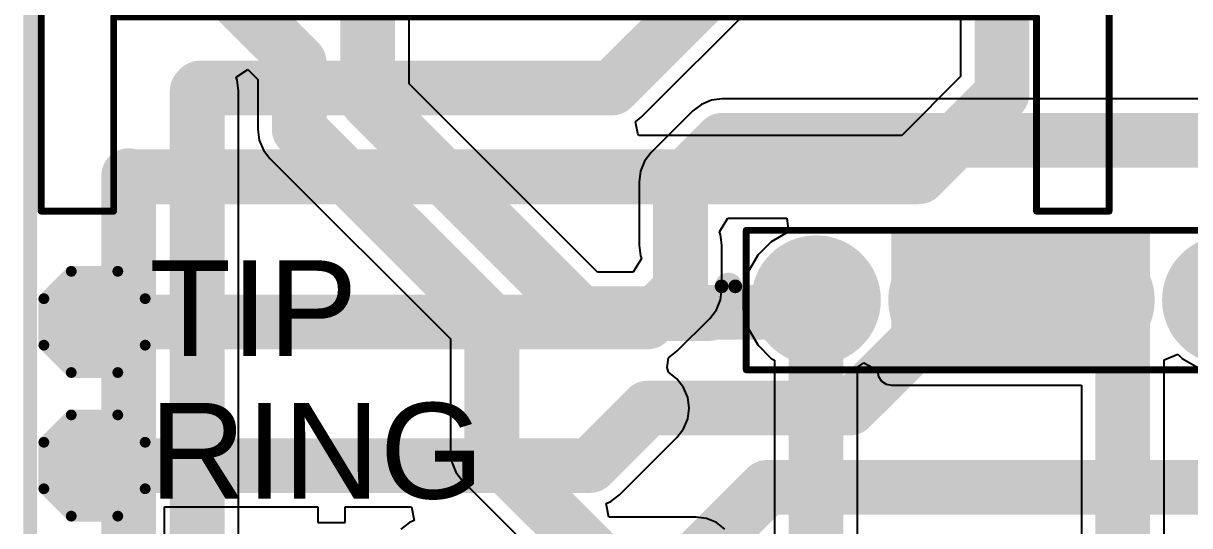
# Model space of a CAD drawing. Header units: millimetres. Extents: x -0.01 to 1.5, y -0.01 to 1.3.
# Drawn here: x -0.005 to 0.847, y 0.49 to 0.857 of the extents above; entities that cross this region are included whole.
import ezdxf

# ---------------------------------------------------------------- set-up
doc = ezdxf.new("R2010")
doc.units = ezdxf.units.MM
doc.header["$MEASUREMENT"] = 0
for name, color, linetype in [('BottomLayer', 5, 'Continuous'), ('BottomOverlay', 54, 'Continuous'), ('BottomSolder', 6, 'Continuous'), ('Mechanical2', 216, 'Continuous'), ('MultiLayer', 9, 'Continuous'), ('PadHoleLayer', 156, 'Continuous'), ('TopLayer', 1, 'Continuous'), ('TopOverlay', 2, 'Continuous'), ('TopPaste', 8, 'Continuous'), ('TopSolder', 216, 'Continuous'), ('ViaHoleLayer', 16, 'Continuous')]:
    doc.layers.add(name, color=color, linetype=linetype)
doc.styles.add('Arial', font='arial.ttf', dxfattribs={"height": 0.2})

# ---------------------------------------------------------------- blocks, each defined once
blk = doc.blocks.new('0009484058_B_3')
at = {"layer": 'BottomLayer'}
h = blk.add_hatch(color=5, dxfattribs=at)
edge = h.paths.add_edge_path()
edge.add_arc((-0.31181, 0), 0.06299, 0, 360)
h = blk.add_hatch(color=5, dxfattribs=at)
edge = h.paths.add_edge_path()
edge.add_arc((-0.15591, 0), 0.06299, 0, 360)
h = blk.add_hatch(color=5, dxfattribs=at)
edge = h.paths.add_edge_path()
edge.add_arc((0, 0), 0.06299, 0, 360)
h = blk.add_hatch(color=5, dxfattribs=at)
edge = h.paths.add_edge_path()
edge.add_arc((0.15591, 0), 0.06299, 0, 360)
h = blk.add_hatch(color=5, dxfattribs=at)
edge = h.paths.add_edge_path()
edge.add_arc((0.31181, 0), 0.06299, 0, 360)
at = {"layer": 'BottomSolder'}
h = blk.add_hatch(color=6, dxfattribs=at)
edge = h.paths.add_edge_path()
edge.add_arc((-0.31181, 0), 0.06699, 0, 360)
h = blk.add_hatch(color=6, dxfattribs=at)
edge = h.paths.add_edge_path()
edge.add_arc((-0.15591, 0), 0.06699, 0, 360)
h = blk.add_hatch(color=6, dxfattribs=at)
edge = h.paths.add_edge_path()
edge.add_arc((0, 0), 0.06699, 0, 360)
h = blk.add_hatch(color=6, dxfattribs=at)
edge = h.paths.add_edge_path()
edge.add_arc((0.15591, 0), 0.06699, 0, 360)
h = blk.add_hatch(color=6, dxfattribs=at)
edge = h.paths.add_edge_path()
edge.add_arc((0.31181, 0), 0.06699, 0, 360)
at = {"layer": 'MultiLayer'}
h = blk.add_hatch(color=9, dxfattribs=at)
edge = h.paths.add_edge_path()
edge.add_arc((-0.31181, 0), 0.06299, 0, 360)
h = blk.add_hatch(color=9, dxfattribs=at)
edge = h.paths.add_edge_path()
edge.add_arc((-0.15591, 0), 0.06299, 0, 360)
h = blk.add_hatch(color=9, dxfattribs=at)
edge = h.paths.add_edge_path()
edge.add_arc((0, 0), 0.06299, 0, 360)
h = blk.add_hatch(color=9, dxfattribs=at)
edge = h.paths.add_edge_path()
edge.add_arc((0.15591, 0), 0.06299, 0, 360)
h = blk.add_hatch(color=9, dxfattribs=at)
edge = h.paths.add_edge_path()
edge.add_arc((0.31181, 0), 0.06299, 0, 360)
at = {"layer": 'PadHoleLayer'}
h = blk.add_hatch(color=156, dxfattribs=at)
edge = h.paths.add_edge_path()
edge.add_arc((-0.31181, 0), 0.02992, 0, 360)
h = blk.add_hatch(color=156, dxfattribs=at)
edge = h.paths.add_edge_path()
edge.add_arc((-0.15591, 0), 0.02992, 0, 360)
h = blk.add_hatch(color=156, dxfattribs=at)
edge = h.paths.add_edge_path()
edge.add_arc((0, 0), 0.02992, 0, 360)
h = blk.add_hatch(color=156, dxfattribs=at)
edge = h.paths.add_edge_path()
edge.add_arc((0.15591, 0), 0.02992, 0, 360)
h = blk.add_hatch(color=156, dxfattribs=at)
edge = h.paths.add_edge_path()
edge.add_arc((0.31181, 0), 0.02992, 0, 360)
at = {"layer": 'TopLayer'}
h = blk.add_hatch(color=1, dxfattribs=at)
edge = h.paths.add_edge_path()
edge.add_arc((-0.31181, 0), 0.06299, 0, 360)
h = blk.add_hatch(color=1, dxfattribs=at)
edge = h.paths.add_edge_path()
edge.add_arc((-0.15591, 0), 0.06299, 0, 360)
h = blk.add_hatch(color=1, dxfattribs=at)
edge = h.paths.add_edge_path()
edge.add_arc((0, 0), 0.06299, 0, 360)
h = blk.add_hatch(color=1, dxfattribs=at)
edge = h.paths.add_edge_path()
edge.add_arc((0.15591, 0), 0.06299, 0, 360)
h = blk.add_hatch(color=1, dxfattribs=at)
edge = h.paths.add_edge_path()
edge.add_arc((0.31181, 0), 0.06299, 0, 360)
at = {"layer": 'TopSolder'}
h = blk.add_hatch(color=216, dxfattribs=at)
edge = h.paths.add_edge_path()
edge.add_arc((-0.31181, 0), 0.06699, 0, 360)
h = blk.add_hatch(color=216, dxfattribs=at)
edge = h.paths.add_edge_path()
edge.add_arc((-0.15591, 0), 0.06699, 0, 360)
h = blk.add_hatch(color=216, dxfattribs=at)
edge = h.paths.add_edge_path()
edge.add_arc((0, 0), 0.06699, 0, 360)
h = blk.add_hatch(color=216, dxfattribs=at)
edge = h.paths.add_edge_path()
edge.add_arc((0.15591, 0), 0.06699, 0, 360)
h = blk.add_hatch(color=216, dxfattribs=at)
edge = h.paths.add_edge_path()
edge.add_arc((0.31181, 0), 0.06699, 0, 360)
at = {"layer": 'BottomOverlay', "const_width": 0.005}
for points in [[(-0.39, 0.194), (0.39, 0.194)], [(-0.39, -0.219), (-0.39, 0.194)], [(0.39, -0.219), (0.39, 0.194)], [(-0.337, -0.219), (-0.337, -0.077)], [(-0.337, -0.077), (0.337, -0.077)], [(0.337, -0.219), (0.337, -0.077)], [(-0.39, -0.219), (-0.337, -0.219)], [(0.337, -0.219), (0.39, -0.219)]]:
    blk.add_lwpolyline(points, dxfattribs=at)
at = {"layer": 'BottomOverlay'}
for points, const_width in [([(-0.39125, 0.194, 1), (-0.38875, 0.194, 1)], 0.0025), ([(-0.39125, 0.194, 1), (-0.38875, 0.194, 1)], 0.0025), ([(0.38875, 0.194, 1), (0.39125, 0.194, 1)], 0.0025), ([(0.38875, 0.194, 1), (0.39125, 0.194, 1)], 0.0025), ([(-0.34578, 0.081, 1), (-0.36422, 0.081, 1)], 0.01969), ([(-0.36914, 0.081, 1), (-0.3593, 0.081, 1)], 0.00984), ([(-0.3507, 0.081, 1), (-0.34086, 0.081, 1)], 0.00984), ([(-0.33825, -0.077, 1), (-0.33575, -0.077, 1)], 0.0025), ([(-0.33825, -0.077, 1), (-0.33575, -0.077, 1)], 0.0025), ([(0.33575, -0.077, 1), (0.33825, -0.077, 1)], 0.0025), ([(0.33575, -0.077, 1), (0.33825, -0.077, 1)], 0.0025), ([(-0.39125, -0.219, 1), (-0.38875, -0.219, 1)], 0.0025), ([(-0.39125, -0.219, 1), (-0.38875, -0.219, 1)], 0.0025), ([(-0.33825, -0.219, 1), (-0.33575, -0.219, 1)], 0.0025), ([(-0.33825, -0.219, 1), (-0.33575, -0.219, 1)], 0.0025), ([(0.33575, -0.219, 1), (0.33825, -0.219, 1)], 0.0025), ([(0.33575, -0.219, 1), (0.33825, -0.219, 1)], 0.0025), ([(0.38875, -0.219, 1), (0.39125, -0.219, 1)], 0.0025), ([(0.38875, -0.219, 1), (0.39125, -0.219, 1)], 0.0025)]:
    blk.add_lwpolyline(points, format="xyb", close=True, dxfattribs=dict(at, const_width=const_width))
blk = doc.blocks.new('TEST_POINT_4')
at = {"layer": 'TopLayer'}
blk.add_hatch(color=1, dxfattribs=at).paths.add_polyline_path([(0.015, 0.03), (-0.015, 0.03), (-0.03, 0.015), (-0.03, -0.015), (-0.015, -0.03), (0.015, -0.03), (0.03, -0.015), (0.03, 0.015)])
at = {"layer": 'TopPaste'}
blk.add_hatch(color=8, dxfattribs=at).paths.add_polyline_path([(0.015, 0.03), (-0.015, 0.03), (-0.03, 0.015), (-0.03, -0.015), (-0.015, -0.03), (0.015, -0.03), (0.03, -0.015), (0.03, 0.015)])
at = {"layer": 'TopSolder'}
blk.add_hatch(color=216, dxfattribs=at).paths.add_polyline_path([(0.017, 0.034), (-0.017, 0.034), (-0.034, 0.017), (-0.034, -0.017), (-0.017, -0.034), (0.017, -0.034), (0.034, -0.017), (0.034, 0.017)])
at = {"layer": 'TopOverlay', "const_width": 0.00787}
for points in [[(-0.037, 0.017), (-0.017, 0.037)], [(-0.017, 0.037), (0.017, 0.037)], [(-0.017, 0.037), (0.017, 0.037)], [(0.017, 0.037), (0.037, 0.017)], [(-0.037, -0.017), (-0.037, 0.017)], [(0.037, -0.017), (0.037, 0.017)], [(-0.037, -0.017), (-0.017, -0.037)], [(0.017, -0.037), (0.037, -0.017)], [(-0.017, -0.037), (0.017, -0.037)], [(-0.017, -0.037), (0.017, -0.037)]]:
    blk.add_lwpolyline(points, dxfattribs=at)
at = {"layer": 'TopOverlay', "const_width": 0.00394}
for points in [[(-0.01897, 0.037, 1), (-0.01503, 0.037, 1)], [(-0.01897, 0.037, 1), (-0.01503, 0.037, 1)], [(-0.01897, 0.037, 1), (-0.01503, 0.037, 1)], [(0.01503, 0.037, 1), (0.01897, 0.037, 1)], [(0.01503, 0.037, 1), (0.01897, 0.037, 1)], [(0.01503, 0.037, 1), (0.01897, 0.037, 1)], [(-0.03897, 0.017, 1), (-0.03503, 0.017, 1)], [(-0.03897, 0.017, 1), (-0.03503, 0.017, 1)], [(0.03503, 0.017, 1), (0.03897, 0.017, 1)], [(0.03503, 0.017, 1), (0.03897, 0.017, 1)], [(-0.03897, -0.017, 1), (-0.03503, -0.017, 1)], [(-0.03897, -0.017, 1), (-0.03503, -0.017, 1)], [(0.03503, -0.017, 1), (0.03897, -0.017, 1)], [(0.03503, -0.017, 1), (0.03897, -0.017, 1)], [(-0.01897, -0.037, 1), (-0.01503, -0.037, 1)], [(-0.01897, -0.037, 1), (-0.01503, -0.037, 1)], [(-0.01897, -0.037, 1), (-0.01503, -0.037, 1)], [(0.01503, -0.037, 1), (0.01897, -0.037, 1)], [(0.01503, -0.037, 1), (0.01897, -0.037, 1)], [(0.01503, -0.037, 1), (0.01897, -0.037, 1)]]:
    blk.add_lwpolyline(points, format="xyb", close=True, dxfattribs=at)
blk = doc.blocks.new('TEST_POINT_5')
at = {"layer": 'TopLayer'}
blk.add_hatch(color=1, dxfattribs=at).paths.add_polyline_path([(0.015, 0.03), (-0.015, 0.03), (-0.03, 0.015), (-0.03, -0.015), (-0.015, -0.03), (0.015, -0.03), (0.03, -0.015), (0.03, 0.015)])
at = {"layer": 'TopPaste'}
blk.add_hatch(color=8, dxfattribs=at).paths.add_polyline_path([(0.015, 0.03), (-0.015, 0.03), (-0.03, 0.015), (-0.03, -0.015), (-0.015, -0.03), (0.015, -0.03), (0.03, -0.015), (0.03, 0.015)])
at = {"layer": 'TopSolder'}
blk.add_hatch(color=216, dxfattribs=at).paths.add_polyline_path([(0.017, 0.034), (-0.017, 0.034), (-0.034, 0.017), (-0.034, -0.017), (-0.017, -0.034), (0.017, -0.034), (0.034, -0.017), (0.034, 0.017)])
at = {"layer": 'TopOverlay', "const_width": 0.00787}
for points in [[(-0.017, 0.037), (-0.037, 0.017)], [(0.017, 0.037), (-0.017, 0.037)], [(0.017, 0.037), (-0.017, 0.037)], [(0.037, 0.017), (0.017, 0.037)], [(-0.037, 0.017), (-0.037, -0.017)], [(0.037, 0.017), (0.037, -0.017)], [(-0.017, -0.037), (-0.037, -0.017)], [(0.037, -0.017), (0.017, -0.037)], [(0.017, -0.037), (-0.017, -0.037)], [(0.017, -0.037), (-0.017, -0.037)]]:
    blk.add_lwpolyline(points, dxfattribs=at)
at = {"layer": 'TopOverlay', "const_width": 0.00394}
for points in [[(-0.01897, 0.037, 1), (-0.01503, 0.037, 1)], [(-0.01897, 0.037, 1), (-0.01503, 0.037, 1)], [(-0.01897, 0.037, 1), (-0.01503, 0.037, 1)], [(0.01503, 0.037, 1), (0.01897, 0.037, 1)], [(0.01503, 0.037, 1), (0.01897, 0.037, 1)], [(0.01503, 0.037, 1), (0.01897, 0.037, 1)], [(-0.03897, 0.017, 1), (-0.03503, 0.017, 1)], [(-0.03897, 0.017, 1), (-0.03503, 0.017, 1)], [(0.03503, 0.017, 1), (0.03897, 0.017, 1)], [(0.03503, 0.017, 1), (0.03897, 0.017, 1)], [(-0.03897, -0.017, 1), (-0.03503, -0.017, 1)], [(-0.03897, -0.017, 1), (-0.03503, -0.017, 1)], [(0.03503, -0.017, 1), (0.03897, -0.017, 1)], [(0.03503, -0.017, 1), (0.03897, -0.017, 1)], [(-0.01897, -0.037, 1), (-0.01503, -0.037, 1)], [(-0.01897, -0.037, 1), (-0.01503, -0.037, 1)], [(-0.01897, -0.037, 1), (-0.01503, -0.037, 1)], [(0.01503, -0.037, 1), (0.01897, -0.037, 1)], [(0.01503, -0.037, 1), (0.01897, -0.037, 1)], [(0.01503, -0.037, 1), (0.01897, -0.037, 1)]]:
    blk.add_lwpolyline(points, format="xyb", close=True, dxfattribs=at)
blk = doc.blocks.new('4608X_102_221LF_6')
at = {"layer": 'BottomLayer'}
h = blk.add_hatch(color=5, dxfattribs=at)
edge = h.paths.add_edge_path()
edge.add_arc((-0.35, 0), 0.04331, 0, 360)
h = blk.add_hatch(color=5, dxfattribs=at)
edge = h.paths.add_edge_path()
edge.add_arc((-0.25, 0), 0.04331, 0, 360)
h = blk.add_hatch(color=5, dxfattribs=at)
edge = h.paths.add_edge_path()
edge.add_arc((-0.15, 0), 0.04331, 0, 360)
h = blk.add_hatch(color=5, dxfattribs=at)
edge = h.paths.add_edge_path()
edge.add_arc((-0.05, 0), 0.04331, 0, 360)
h = blk.add_hatch(color=5, dxfattribs=at)
edge = h.paths.add_edge_path()
edge.add_arc((0.05, 0), 0.04331, 0, 360)
h = blk.add_hatch(color=5, dxfattribs=at)
edge = h.paths.add_edge_path()
edge.add_arc((0.15, 0), 0.04331, 0, 360)
h = blk.add_hatch(color=5, dxfattribs=at)
edge = h.paths.add_edge_path()
edge.add_arc((0.25, 0), 0.04331, 0, 360)
h = blk.add_hatch(color=5, dxfattribs=at)
edge = h.paths.add_edge_path()
edge.add_arc((0.35, 0), 0.04331, 0, 360)
at = {"layer": 'BottomSolder'}
h = blk.add_hatch(color=6, dxfattribs=at)
edge = h.paths.add_edge_path()
edge.add_arc((-0.35, 0), 0.04731, 0, 360)
h = blk.add_hatch(color=6, dxfattribs=at)
edge = h.paths.add_edge_path()
edge.add_arc((-0.25, 0), 0.04731, 0, 360)
h = blk.add_hatch(color=6, dxfattribs=at)
edge = h.paths.add_edge_path()
edge.add_arc((-0.15, 0), 0.04731, 0, 360)
h = blk.add_hatch(color=6, dxfattribs=at)
edge = h.paths.add_edge_path()
edge.add_arc((-0.05, 0), 0.04731, 0, 360)
h = blk.add_hatch(color=6, dxfattribs=at)
edge = h.paths.add_edge_path()
edge.add_arc((0.05, 0), 0.04731, 0, 360)
h = blk.add_hatch(color=6, dxfattribs=at)
edge = h.paths.add_edge_path()
edge.add_arc((0.15, 0), 0.04731, 0, 360)
h = blk.add_hatch(color=6, dxfattribs=at)
edge = h.paths.add_edge_path()
edge.add_arc((0.25, 0), 0.04731, 0, 360)
h = blk.add_hatch(color=6, dxfattribs=at)
edge = h.paths.add_edge_path()
edge.add_arc((0.35, 0), 0.04731, 0, 360)
at = {"layer": 'MultiLayer'}
h = blk.add_hatch(color=9, dxfattribs=at)
edge = h.paths.add_edge_path()
edge.add_arc((-0.35, 0), 0.04331, 0, 360)
h = blk.add_hatch(color=9, dxfattribs=at)
edge = h.paths.add_edge_path()
edge.add_arc((-0.25, 0), 0.04331, 0, 360)
h = blk.add_hatch(color=9, dxfattribs=at)
edge = h.paths.add_edge_path()
edge.add_arc((-0.15, 0), 0.04331, 0, 360)
h = blk.add_hatch(color=9, dxfattribs=at)
edge = h.paths.add_edge_path()
edge.add_arc((-0.05, 0), 0.04331, 0, 360)
h = blk.add_hatch(color=9, dxfattribs=at)
edge = h.paths.add_edge_path()
edge.add_arc((0.05, 0), 0.04331, 0, 360)
h = blk.add_hatch(color=9, dxfattribs=at)
edge = h.paths.add_edge_path()
edge.add_arc((0.15, 0), 0.04331, 0, 360)
h = blk.add_hatch(color=9, dxfattribs=at)
edge = h.paths.add_edge_path()
edge.add_arc((0.25, 0), 0.04331, 0, 360)
h = blk.add_hatch(color=9, dxfattribs=at)
edge = h.paths.add_edge_path()
edge.add_arc((0.35, 0), 0.04331, 0, 360)
at = {"layer": 'PadHoleLayer'}
h = blk.add_hatch(color=156, dxfattribs=at)
edge = h.paths.add_edge_path()
edge.add_arc((-0.35, 0), 0.01969, 0, 360)
h = blk.add_hatch(color=156, dxfattribs=at)
edge = h.paths.add_edge_path()
edge.add_arc((-0.25, 0), 0.01969, 0, 360)
h = blk.add_hatch(color=156, dxfattribs=at)
edge = h.paths.add_edge_path()
edge.add_arc((-0.15, 0), 0.01969, 0, 360)
h = blk.add_hatch(color=156, dxfattribs=at)
edge = h.paths.add_edge_path()
edge.add_arc((-0.05, 0), 0.01969, 0, 360)
h = blk.add_hatch(color=156, dxfattribs=at)
edge = h.paths.add_edge_path()
edge.add_arc((0.05, 0), 0.01969, 0, 360)
h = blk.add_hatch(color=156, dxfattribs=at)
edge = h.paths.add_edge_path()
edge.add_arc((0.15, 0), 0.01969, 0, 360)
h = blk.add_hatch(color=156, dxfattribs=at)
edge = h.paths.add_edge_path()
edge.add_arc((0.25, 0), 0.01969, 0, 360)
h = blk.add_hatch(color=156, dxfattribs=at)
edge = h.paths.add_edge_path()
edge.add_arc((0.35, 0), 0.01969, 0, 360)
at = {"layer": 'TopLayer'}
h = blk.add_hatch(color=1, dxfattribs=at)
edge = h.paths.add_edge_path()
edge.add_arc((-0.35, 0), 0.04331, 0, 360)
h = blk.add_hatch(color=1, dxfattribs=at)
edge = h.paths.add_edge_path()
edge.add_arc((-0.25, 0), 0.04331, 0, 360)
h = blk.add_hatch(color=1, dxfattribs=at)
edge = h.paths.add_edge_path()
edge.add_arc((-0.15, 0), 0.04331, 0, 360)
h = blk.add_hatch(color=1, dxfattribs=at)
edge = h.paths.add_edge_path()
edge.add_arc((-0.05, 0), 0.04331, 0, 360)
h = blk.add_hatch(color=1, dxfattribs=at)
edge = h.paths.add_edge_path()
edge.add_arc((0.05, 0), 0.04331, 0, 360)
h = blk.add_hatch(color=1, dxfattribs=at)
edge = h.paths.add_edge_path()
edge.add_arc((0.15, 0), 0.04331, 0, 360)
h = blk.add_hatch(color=1, dxfattribs=at)
edge = h.paths.add_edge_path()
edge.add_arc((0.25, 0), 0.04331, 0, 360)
h = blk.add_hatch(color=1, dxfattribs=at)
edge = h.paths.add_edge_path()
edge.add_arc((0.35, 0), 0.04331, 0, 360)
at = {"layer": 'TopSolder'}
h = blk.add_hatch(color=216, dxfattribs=at)
edge = h.paths.add_edge_path()
edge.add_arc((-0.35, 0), 0.04731, 0, 360)
h = blk.add_hatch(color=216, dxfattribs=at)
edge = h.paths.add_edge_path()
edge.add_arc((-0.25, 0), 0.04731, 0, 360)
h = blk.add_hatch(color=216, dxfattribs=at)
edge = h.paths.add_edge_path()
edge.add_arc((-0.15, 0), 0.04731, 0, 360)
h = blk.add_hatch(color=216, dxfattribs=at)
edge = h.paths.add_edge_path()
edge.add_arc((-0.05, 0), 0.04731, 0, 360)
h = blk.add_hatch(color=216, dxfattribs=at)
edge = h.paths.add_edge_path()
edge.add_arc((0.05, 0), 0.04731, 0, 360)
h = blk.add_hatch(color=216, dxfattribs=at)
edge = h.paths.add_edge_path()
edge.add_arc((0.15, 0), 0.04731, 0, 360)
h = blk.add_hatch(color=216, dxfattribs=at)
edge = h.paths.add_edge_path()
edge.add_arc((0.25, 0), 0.04731, 0, 360)
h = blk.add_hatch(color=216, dxfattribs=at)
edge = h.paths.add_edge_path()
edge.add_arc((0.35, 0), 0.04731, 0, 360)
at = {"layer": 'TopOverlay', "const_width": 0.005}
for points in [[(-0.401, 0.051), (0.401, 0.051)], [(-0.401, -0.051), (-0.401, 0.051)], [(0.401, -0.051), (0.401, 0.051)], [(-0.401, -0.051), (0.401, -0.051)]]:
    blk.add_lwpolyline(points, dxfattribs=at)
at = {"layer": 'TopOverlay'}
for points, const_width in [([(-0.40225, 0.051, 1), (-0.39975, 0.051, 1)], 0.0025), ([(-0.40225, 0.051, 1), (-0.39975, 0.051, 1)], 0.0025), ([(0.39975, 0.051, 1), (0.40225, 0.051, 1)], 0.0025), ([(0.39975, 0.051, 1), (0.40225, 0.051, 1)], 0.0025), ([(-0.409, 0.01, 1), (-0.419, 0.01, 1)], 0.01), ([(-0.4215, 0.01, 1), (-0.4165, 0.01, 1)], 0.005), ([(-0.4115, 0.01, 1), (-0.4065, 0.01, 1)], 0.005), ([(-0.40225, -0.051, 1), (-0.39975, -0.051, 1)], 0.0025), ([(-0.40225, -0.051, 1), (-0.39975, -0.051, 1)], 0.0025), ([(0.39975, -0.051, 1), (0.40225, -0.051, 1)], 0.0025), ([(0.39975, -0.051, 1), (0.40225, -0.051, 1)], 0.0025)]:
    blk.add_lwpolyline(points, format="xyb", close=True, dxfattribs=dict(at, const_width=const_width))

msp = doc.modelspace()

# ---------------------------------------------------------------- hatches: boundary and pattern name
at = {"layer": 'BottomLayer'}
h = msp.add_hatch(color=5, dxfattribs=at)
edge = h.paths.add_edge_path()
edge.add_arc((0.122, 0.808), 0.01181, 0, 360)
h = msp.add_hatch(color=5, dxfattribs=at)
edge = h.paths.add_edge_path()
edge.add_arc((0.072, 0.746), 0.01181, 0, 360)
h = msp.add_hatch(color=5, dxfattribs=at)
edge = h.paths.add_edge_path()
edge.add_arc((0.475, 0.69508), 0.01181, 0, 360)
h = msp.add_hatch(color=5, dxfattribs=at)
edge = h.paths.add_edge_path()
edge.add_arc((0.451, 0.576), 0.01181, 0, 360)
at = {"layer": 'TopLayer'}
h = msp.add_hatch(color=1, dxfattribs=at)
edge = h.paths.add_edge_path()
edge.add_arc((0.122, 0.808), 0.01181, 0, 360)
h = msp.add_hatch(color=1, dxfattribs=at)
edge = h.paths.add_edge_path()
edge.add_arc((0.072, 0.746), 0.01181, 0, 360)
h = msp.add_hatch(color=1, dxfattribs=at)
edge = h.paths.add_edge_path()
edge.add_arc((0.475, 0.69508), 0.01181, 0, 360)
msp.add_hatch(color=1, dxfattribs=at).paths.add_polyline_path([(0.629, 0.603), (0.818, 0.603), (0.818, 0.704), (0.629, 0.704)])
h = msp.add_hatch(color=1, dxfattribs=at)
edge = h.paths.add_edge_path()
edge.add_arc((0.451, 0.576), 0.01181, 0, 360)
at = {"layer": 'ViaHoleLayer'}
h = msp.add_hatch(color=16, dxfattribs=at)
edge = h.paths.add_edge_path()
edge.add_arc((0.122, 0.808), 0.00591, 0, 360)
h = msp.add_hatch(color=16, dxfattribs=at)
edge = h.paths.add_edge_path()
edge.add_arc((0.072, 0.746), 0.00591, 0, 360)
h = msp.add_hatch(color=16, dxfattribs=at)
edge = h.paths.add_edge_path()
edge.add_arc((0.475, 0.69508), 0.00591, 0, 360)
h = msp.add_hatch(color=16, dxfattribs=at)
edge = h.paths.add_edge_path()
edge.add_arc((0.451, 0.576), 0.00591, 0, 360)

# ---------------------------------------------------------------- linework, layer by layer
at = {"layer": 'BottomLayer'}
for p, q in [((0.27677, 0.81302), (0.27677, 0.87439)), ((0.15038, 0.81787), (0.15886, 0.82354)), ((0.15123, 0.81583), (0.15038, 0.81787)), ((0.15886, 0.82354), (0.16626, 0.81614)), ((0.15226, 0.808), (0.15123, 0.81583)), ((0.16626, 0.81614), (0.16626, 0.77977)), ((0.41445, 0.67534), (0.27677, 0.81302)), ((0.15226, 0.38382), (0.15226, 0.808)), ((0.4976, 0.80106), (0.4903, 0.79804)), ((0.50543, 0.80209), (0.4976, 0.80106)), ((1.02916, 0.80209), (0.50543, 0.80209)), ((0.48404, 0.79323), (0.4536, 0.7628)), ((0.4903, 0.79804), (0.48404, 0.79323)), ((0.16626, 0.77977), (0.16729, 0.77194)), ((0.16729, 0.77194), (0.17031, 0.76464)), ((0.17031, 0.76464), (0.17512, 0.75838)), ((0.17512, 0.75838), (0.30693, 0.62657)), ((0.4536, 0.7628), (0.44879, 0.75653)), ((0.44879, 0.75653), (0.44577, 0.74924)), ((0.44577, 0.74924), (0.44474, 0.7414)), ((0.44474, 0.7414), (0.44474, 0.69508)), ((0.44474, 0.69508), (0.44577, 0.68725)), ((0.44656, 0.68534), (0.44034, 0.67534)), ((0.44577, 0.68725), (0.44656, 0.68534)), ((0.44034, 0.67534), (0.41445, 0.67534)), ((0.30693, 0.62657), (0.30693, 0.54423)), ((0.30693, 0.54423), (0.30796, 0.5364)), ((0.30796, 0.5364), (0.31098, 0.5291)), ((0.31098, 0.5291), (0.31579, 0.52283)), ((0.31579, 0.52283), (0.45102, 0.3876))]:
    msp.add_line(p, q, dxfattribs=at)
at = {"layer": 'BottomLayer', "const_width": 0.04}
for points in [[(0.08619, 0.939), (0.19652, 0.82867)], [(0.24652, 0.80048), (0.24652, 0.93458)], [(0.19652, 0.77977), (0.19652, 0.82867)], [(0.122, 0.37128), (0.122, 0.808)], [(0.24652, 0.80048), (0.40192, 0.64508)], [(0.19652, 0.77977), (0.33719, 0.6391)], [(0.475, 0.7414), (0.50543, 0.77184)], [(0.50543, 0.77184), (1.02916, 0.77184)], [(0.072, 0.26538), (0.072, 0.746)], [(0.475, 0.69508), (0.475, 0.7414)], [(0.56508, 0.64608), (0.574, 0.655)], [(0.674, 0.655), (0.674, 0.65867)], [(0.674, 0.65133), (0.674, 0.655)], [(0.40192, 0.64508), (0.49571, 0.64508)], [(0.49571, 0.64508), (0.49671, 0.64608)], [(0.49671, 0.64608), (0.56508, 0.64608)], [(0.59867, 0.576), (0.674, 0.65133)], [(0.33719, 0.54423), (0.33719, 0.6391)], [(0.451, 0.576), (0.59867, 0.576)], [(0.33719, 0.54423), (0.47242, 0.409)], [(0.48606, 0.46606), (0.538, 0.518)], [(0.538, 0.518), (1.045, 0.518)]]:
    msp.add_lwpolyline(points, dxfattribs=at)
at = {"layer": 'BottomLayer', "const_width": 0.02}
for points in [[(0.18652, 0.82867, 1), (0.20652, 0.82867, 1)], [(0.18652, 0.82867, 1), (0.20652, 0.82867, 1)], [(0.112, 0.808, 1), (0.132, 0.808, 1)], [(0.23652, 0.80048, 1), (0.25652, 0.80048, 1)], [(0.23652, 0.80048, 1), (0.25652, 0.80048, 1)], [(0.18652, 0.77977, 1), (0.20652, 0.77977, 1)], [(0.18652, 0.77977, 1), (0.20652, 0.77977, 1)], [(0.49543, 0.77184, 1), (0.51543, 0.77184, 1)], [(0.49543, 0.77184, 1), (0.51543, 0.77184, 1)], [(0.062, 0.746, 1), (0.082, 0.746, 1)], [(0.465, 0.7414, 1), (0.485, 0.7414, 1)], [(0.465, 0.7414, 1), (0.485, 0.7414, 1)], [(0.465, 0.69508, 1), (0.485, 0.69508, 1)], [(0.564, 0.655, 1), (0.584, 0.655, 1)], [(0.664, 0.65867, 1), (0.684, 0.65867, 1)], [(0.664, 0.655, 1), (0.684, 0.655, 1)], [(0.664, 0.655, 1), (0.684, 0.655, 1)], [(0.39192, 0.64508, 1), (0.41192, 0.64508, 1)], [(0.39192, 0.64508, 1), (0.41192, 0.64508, 1)], [(0.48571, 0.64508, 1), (0.50571, 0.64508, 1)], [(0.48571, 0.64508, 1), (0.50571, 0.64508, 1)], [(0.48671, 0.64608, 1), (0.50671, 0.64608, 1)], [(0.48671, 0.64608, 1), (0.50671, 0.64608, 1)], [(0.55508, 0.64608, 1), (0.57508, 0.64608, 1)], [(0.55508, 0.64608, 1), (0.57508, 0.64608, 1)], [(0.664, 0.65133, 1), (0.684, 0.65133, 1)], [(0.664, 0.65133, 1), (0.684, 0.65133, 1)], [(0.32719, 0.6391, 1), (0.34719, 0.6391, 1)], [(0.32719, 0.6391, 1), (0.34719, 0.6391, 1)], [(0.441, 0.576, 1), (0.461, 0.576, 1)], [(0.58867, 0.576, 1), (0.60867, 0.576, 1)], [(0.58867, 0.576, 1), (0.60867, 0.576, 1)], [(0.32719, 0.54423, 1), (0.34719, 0.54423, 1)], [(0.32719, 0.54423, 1), (0.34719, 0.54423, 1)], [(0.528, 0.518, 1), (0.548, 0.518, 1)], [(0.528, 0.518, 1), (0.548, 0.518, 1)]]:
    msp.add_lwpolyline(points, format="xyb", close=True, dxfattribs=at)
at = {"layer": 'Mechanical2', "const_width": 0.01}
msp.add_lwpolyline([(0, 1.141), (0, 0)], dxfattribs=at)
at = {"layer": 'TopLayer'}
for p, q in [((0.4463, 0.7886), (0.5283, 0.8706)), ((0.67955, 0.87253), (0.67955, 0.81834)), ((0.67955, 0.81834), (0.63655, 0.77534)), ((0.44205, 0.78534), (0.4463, 0.7886)), ((0.44387, 0.77676), (0.44205, 0.78534)), ((0.44464, 0.77534), (0.44387, 0.77676)), ((0.63655, 0.77534), (0.44464, 0.77534)), ((0.50344, 0.70482), (0.50966, 0.71482)), ((0.50966, 0.71482), (0.55266, 0.71482)), ((0.55266, 0.71482), (0.55397, 0.70482)), ((0.50423, 0.70291), (0.50344, 0.70482)), ((0.50526, 0.69508), (0.50423, 0.70291)), ((0.55342, 0.70467), (0.54127, 0.69766)), ((0.55397, 0.70482), (0.55342, 0.70467)), ((0.50526, 0.663), (0.50526, 0.69508)), ((0.54127, 0.69766), (0.53134, 0.68773)), ((0.53134, 0.68773), (0.52433, 0.67558)), ((0.52433, 0.67558), (0.52069, 0.66202)), ((0.50423, 0.65517), (0.50526, 0.663)), ((0.52069, 0.66202), (0.52069, 0.64798)), ((0.4964, 0.6416), (0.50121, 0.64787)), ((0.50121, 0.64787), (0.50423, 0.65517)), ((0.52069, 0.64798), (0.52433, 0.63442)), ((0.4724, 0.6176), (0.4964, 0.6416)), ((0.52433, 0.63442), (0.53134, 0.62227)), ((0.53134, 0.62227), (0.54127, 0.61234)), ((0.46613, 0.61279), (0.4724, 0.6176)), ((0.82826, 0.61121), (0.83826, 0.61535)), ((0.83826, 0.61535), (0.84127, 0.61234)), ((0.46535, 0.60576), (0.46613, 0.61279)), ((0.46613, 0.6022), (0.46535, 0.60576)), ((0.54127, 0.61234), (0.54374, 0.61092)), ((0.54374, 0.61092), (0.54374, 0.46653)), ((0.60426, 0.6059), (0.6088, 0.60905)), ((0.60426, 0.454), (0.60426, 0.6059)), ((0.6088, 0.60905), (0.6188, 0.60383)), ((0.82826, 0.18953), (0.82826, 0.61121)), ((0.84127, 0.61234), (0.85342, 0.60533)), ((0.4724, 0.5974), (0.46613, 0.6022)), ((0.4772, 0.59113), (0.4724, 0.5974)), ((0.6188, 0.60383), (0.6188, 0.603)), ((0.6188, 0.603), (0.61958, 0.5991)), ((0.61958, 0.5991), (0.62179, 0.59579)), ((0.48023, 0.58383), (0.4772, 0.59113)), ((0.62179, 0.59579), (0.6251, 0.59358)), ((0.6251, 0.59358), (0.629, 0.5928)), ((0.629, 0.5928), (0.76774, 0.5928)), ((0.76774, 0.5928), (0.76774, 0.29917)), ((0.48126, 0.576), (0.48023, 0.58383)), ((0.48023, 0.56817), (0.48126, 0.576)), ((0.4772, 0.56087), (0.48023, 0.56817)), ((0.4304, 0.5126), (0.4724, 0.5546)), ((0.4724, 0.5546), (0.4772, 0.56087)), ((0.42413, 0.50779), (0.4304, 0.5126)), ((0.098, 0.31588), (0.098, 0.50374)), ((0.098, 0.50374), (0.21, 0.50374)), ((0.21, 0.50374), (0.21, 0.49236)), ((0.23, 0.49236), (0.23, 0.50374)), ((0.23, 0.50374), (0.2785, 0.50374)), ((0.2785, 0.50374), (0.28049, 0.49374)), ((0.42058, 0.50632), (0.42413, 0.50779)), ((0.42257, 0.49632), (0.42058, 0.50632)), ((0.48606, 0.49632), (0.42257, 0.49632)), ((0.4939, 0.49529), (0.48606, 0.49632)), ((0.50119, 0.49227), (0.4939, 0.49529)), ((0.21, 0.49236), (0.23, 0.49236)), ((0.27694, 0.49227), (0.27067, 0.48746)), ((0.28049, 0.49374), (0.27694, 0.49227)), ((0.50746, 0.48746), (0.50119, 0.49227))]:
    msp.add_line(p, q, dxfattribs=at)
at = {"layer": 'TopLayer', "const_width": 0.04}
for points in [[(0.42491, 0.81), (0.55391, 0.939)], [(0.70981, 0.80581), (0.70981, 0.939)], [(0.122, 0.808), (0.124, 0.81)], [(0.124, 0.81), (0.42491, 0.81)], [(0.64908, 0.74508), (0.70981, 0.80581)], [(0.072, 0.746), (0.07292, 0.74508)], [(0.07292, 0.74508), (0.64908, 0.74508)], [(0.475, 0.663), (0.475, 0.69508)], [(0.451, 0.639), (0.475, 0.663)], [(0.574, 0.454), (0.574, 0.655)], [(0.774, 0.64239), (0.774, 0.655)], [(0.047, 0.639), (0.451, 0.639)], [(0.774, 0.64239), (0.798, 0.61839)], [(0.798, 0.177), (0.798, 0.61839)], [(0.409, 0.534), (0.451, 0.576)], [(0.047, 0.534), (0.409, 0.534)]]:
    msp.add_lwpolyline(points, dxfattribs=at)
at = {"layer": 'TopLayer', "const_width": 0.02}
for points in [[(0.112, 0.808, 1), (0.132, 0.808, 1)], [(0.114, 0.81, 1), (0.134, 0.81, 1)], [(0.114, 0.81, 1), (0.134, 0.81, 1)], [(0.41491, 0.81, 1), (0.43491, 0.81, 1)], [(0.41491, 0.81, 1), (0.43491, 0.81, 1)], [(0.69981, 0.80581, 1), (0.71981, 0.80581, 1)], [(0.69981, 0.80581, 1), (0.71981, 0.80581, 1)], [(0.062, 0.746, 1), (0.082, 0.746, 1)], [(0.06292, 0.74508, 1), (0.08292, 0.74508, 1)], [(0.06292, 0.74508, 1), (0.08292, 0.74508, 1)], [(0.63908, 0.74508, 1), (0.65908, 0.74508, 1)], [(0.63908, 0.74508, 1), (0.65908, 0.74508, 1)], [(0.465, 0.69508, 1), (0.485, 0.69508, 1)], [(0.465, 0.663, 1), (0.485, 0.663, 1)], [(0.465, 0.663, 1), (0.485, 0.663, 1)], [(0.564, 0.655, 1), (0.584, 0.655, 1)], [(0.764, 0.655, 1), (0.784, 0.655, 1)], [(0.037, 0.639, 1), (0.057, 0.639, 1)], [(0.441, 0.639, 1), (0.461, 0.639, 1)], [(0.441, 0.639, 1), (0.461, 0.639, 1)], [(0.764, 0.64239, 1), (0.784, 0.64239, 1)], [(0.764, 0.64239, 1), (0.784, 0.64239, 1)], [(0.788, 0.61839, 1), (0.808, 0.61839, 1)], [(0.788, 0.61839, 1), (0.808, 0.61839, 1)], [(0.441, 0.576, 1), (0.461, 0.576, 1)], [(0.037, 0.534, 1), (0.057, 0.534, 1)], [(0.399, 0.534, 1), (0.419, 0.534, 1)], [(0.399, 0.534, 1), (0.419, 0.534, 1)]]:
    msp.add_lwpolyline(points, format="xyb", close=True, dxfattribs=at)

# ---------------------------------------------------------------- block references
for name, p in [('0009484058_B_3', (0.398, 0.939)), ('4608X_102_221LF_6', (0.924, 0.655)), ('TEST_POINT_4', (0.047, 0.639))]:
    msp.add_blockref(name, p)
at = {"rotation": 180}
msp.add_blockref('TEST_POINT_5', (0.047, 0.534), dxfattribs=at)

# ---------------------------------------------------------------- texts
at = {"layer": 'TopOverlay', "style": 'Arial'}
for s, p in [('TIP', (0.087, 0.614)), ('RING', (0.087, 0.50982))]:
    msp.add_text(s, height=0.07, rotation=360, dxfattribs=at).set_placement(p)

doc.saveas('drawing.dxf')
